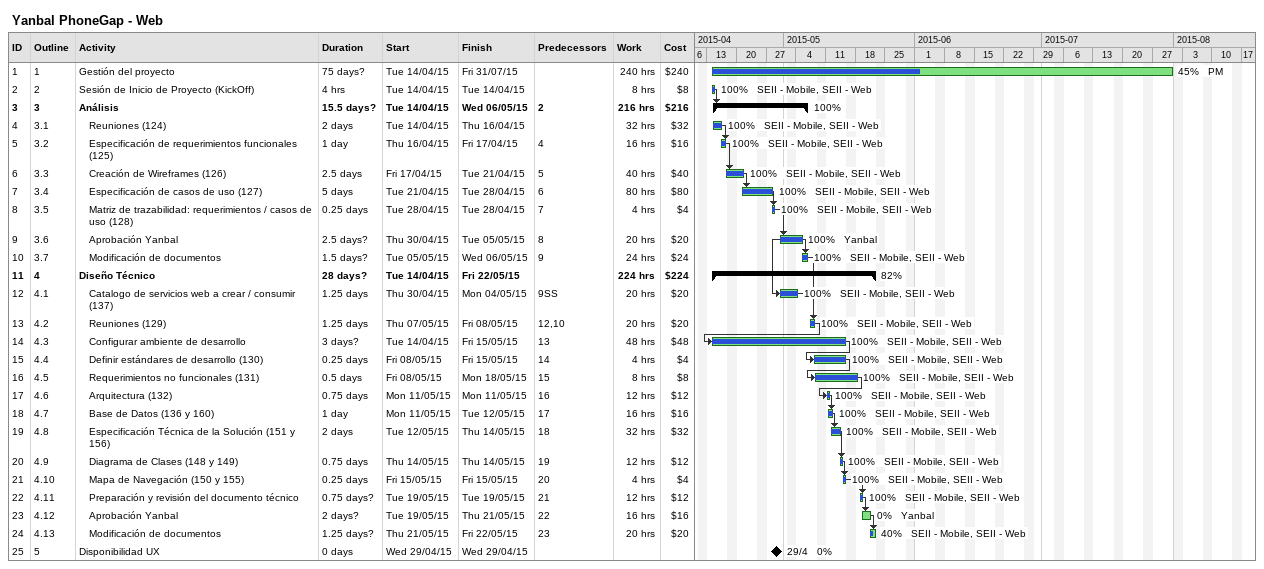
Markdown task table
Yanbal PhoneGap - Web

| ID | WBS | Task | Duration | Start | Finish | Predecessors | Resources | % complete | Work (h) | Cost ($) |
|---|---|---|---|---|---|---|---|---|---|---|
| 1 | 1 | Gestión del proyecto | 75d? | 2015-04-14 | 2015-07-31 |  | PM | 45 | 240 | 240 |
| 2 | 2 | Sesión de Inicio de Proyecto (KickOff) | 4h | 2015-04-14 | 2015-04-14 |  | SEII - Mobile, SEII - Web | 100 | 8 | 8 |
| 3 | 3 | **Análisis** | 15.5d? | 2015-04-14 | 2015-05-06 | 2 |  | 100 | 216 | 216 |
| 4 | 3.1 | Reuniones (124) | 2d | 2015-04-14 | 2015-04-16 |  | SEII - Mobile, SEII - Web | 100 | 32 | 32 |
| 5 | 3.2 | Especificación de requerimientos funcionales (125) | 1d | 2015-04-16 | 2015-04-17 | 4 | SEII - Mobile, SEII - Web | 100 | 16 | 16 |
| 6 | 3.3 | Creación de Wireframes (126) | 2.5d | 2015-04-17 | 2015-04-21 | 5 | SEII - Mobile, SEII - Web | 100 | 40 | 40 |
| 7 | 3.4 | Especificación de casos de uso (127) | 5d | 2015-04-21 | 2015-04-28 | 6 | SEII - Mobile, SEII - Web | 100 | 80 | 80 |
| 8 | 3.5 | Matriz de trazabilidad: requerimientos / casos de uso (128) | 0.25d | 2015-04-28 | 2015-04-28 | 7 | SEII - Mobile, SEII - Web | 100 | 4 | 4 |
| 9 | 3.6 | Aprobación Yanbal | 2.5d? | 2015-04-30 | 2015-05-05 | 8 | Yanbal | 100 | 20 | 20 |
| 10 | 3.7 | Modificación de documentos | 1.5d? | 2015-05-05 | 2015-05-06 | 9 | SEII - Mobile, SEII - Web | 100 | 24 | 24 |
| 11 | 4 | **Diseño Técnico** | 28d? | 2015-04-14 | 2015-05-22 |  |  | 82 | 224 | 224 |
| 12 | 4.1 | Catalogo de servicios web a crear / consumir (137) | 1.25d | 2015-04-30 | 2015-05-04 | 9SS | SEII - Mobile, SEII - Web | 100 | 20 | 20 |
| 13 | 4.2 | Reuniones (129) | 1.25d | 2015-05-07 | 2015-05-08 | 12, 10 | SEII - Mobile, SEII - Web | 100 | 20 | 20 |
| 14 | 4.3 | Configurar ambiente de desarrollo | 3d? | 2015-04-14 | 2015-05-15 | 13 | SEII - Mobile, SEII - Web | 100 | 48 | 48 |
| 15 | 4.4 | Definir estándares de desarrollo (130) | 0.25d | 2015-05-08 | 2015-05-15 | 14 | SEII - Mobile, SEII - Web | 100 | 4 | 4 |
| 16 | 4.5 | Requerimientos no funcionales (131) | 0.5d | 2015-05-08 | 2015-05-18 | 15 | SEII - Mobile, SEII - Web | 100 | 8 | 8 |
| 17 | 4.6 | Arquitectura (132) | 0.75d | 2015-05-11 | 2015-05-11 | 16 | SEII - Mobile, SEII - Web | 100 | 12 | 12 |
| 18 | 4.7 | Base de Datos (136 y 160) | 1d | 2015-05-11 | 2015-05-12 | 17 | SEII - Mobile, SEII - Web | 100 | 16 | 16 |
| 19 | 4.8 | Especificación Técnica de la Solución (151 y 156) | 2d | 2015-05-12 | 2015-05-14 | 18 | SEII - Mobile, SEII - Web | 100 | 32 | 32 |
| 20 | 4.9 | Diagrama de Clases (148 y 149) | 0.75d | 2015-05-14 | 2015-05-14 | 19 | SEII - Mobile, SEII - Web | 100 | 12 | 12 |
| 21 | 4.10 | Mapa de Navegación (150 y 155) | 0.25d | 2015-05-15 | 2015-05-15 | 20 | SEII - Mobile, SEII - Web | 100 | 4 | 4 |
| 22 | 4.11 | Preparación y revisión del documento técnico | 0.75d? | 2015-05-19 | 2015-05-19 | 21 | SEII - Mobile, SEII - Web | 100 | 12 | 12 |
| 23 | 4.12 | Aprobación Yanbal | 2d? | 2015-05-19 | 2015-05-21 | 22 | Yanbal | 0 | 16 | 16 |
| 24 | 4.13 | Modificación de documentos | 1.25d? | 2015-05-21 | 2015-05-22 | 23 | SEII - Mobile, SEII - Web | 40 | 20 | 20 |
| 25 | 5 | Disponibilidad UX | 0d | 2015-04-29 | 2015-04-29 |  |  | 0 |  |  |
